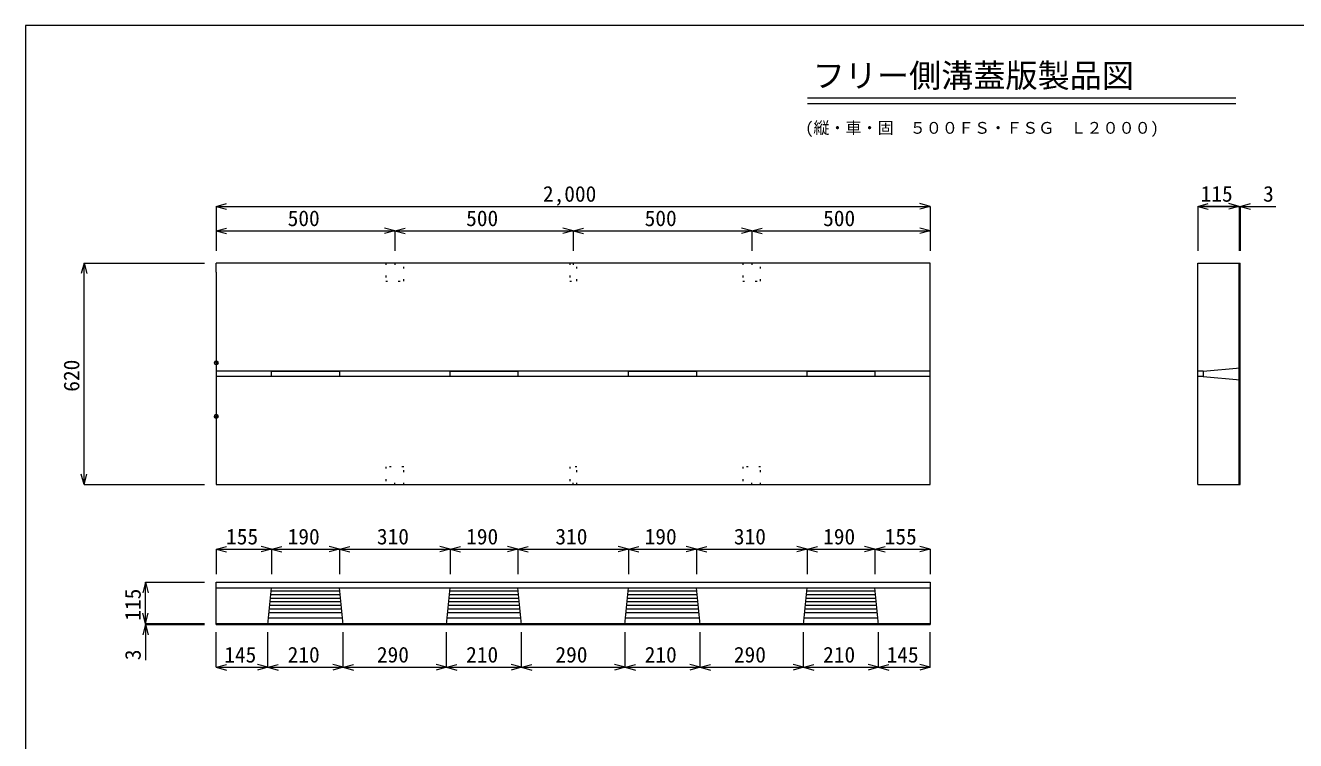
# Model space of a CAD drawing. Units: millimetres, scale not verified. Extents: x 234 to 5784, y 107 to 4112.
# Drawn here: x 234 to 3792, y 2110 to 4112 of the extents above; entities that cross this region are included whole.
import ezdxf
from ezdxf.enums import TextEntityAlignment as Align

# ---------------------------------------------------------------- set-up
doc = ezdxf.new("R2010")
doc.units = ezdxf.units.MM
doc.header["$LTSCALE"] = 20
doc.header["$PDMODE"] = 32
doc.header["$PDSIZE"] = 10
doc.linetypes.add('DOTTED', pattern=[1.75, 0.25, -1.5])
doc.layers.add('0-1', color=7, linetype='Continuous', lineweight=18)
doc.layers.add('0-e', color=7, linetype='Continuous', lineweight=18)
doc.layers.add('0-f', color=7, linetype='Continuous')
doc.styles.add('ＭＳ ゴシック', font='')
doc.styles.get('ＭＳ ゴシック').set_extended_font_data('MS Gothic')

msp = doc.modelspace()

# ---------------------------------------------------------------- linework, layer by layer
at = {"layer": '0-1'}
for p, q in [((768.34, 3605.52), (797.31, 3613.29)), ((768.34, 3605.52), (2768.34, 3605.52)), ((768.34, 3605.52), (797.31, 3597.76)), ((768.34, 3605.52), (768.34, 3480.94)), ((2768.34, 3605.52), (2739.36, 3613.29)), ((2768.34, 3605.52), (2739.36, 3597.76)), ((2768.34, 3605.52), (2768.34, 3480.94)), ((3518.34, 3605.52), (3547.31, 3613.29)), ((3518.34, 3605.52), (3633.34, 3605.52)), ((3518.34, 3605.52), (3547.31, 3597.76)), ((3518.34, 3605.52), (3518.34, 3480.94)), ((3633.34, 3605.52), (3533.34, 3605.52)), ((3633.34, 3605.52), (3604.36, 3613.29)), ((3633.34, 3605.52), (3604.36, 3613.29)), ((3633.34, 3605.52), (3604.36, 3597.76)), ((3633.34, 3605.52), (3604.36, 3597.76)), ((3633.34, 3605.52), (3633.34, 3480.94)), ((3633.34, 3605.52), (3636.34, 3605.52)), ((3636.34, 3605.52), (3665.31, 3613.29)), ((3636.34, 3605.52), (3736.34, 3605.52)), ((3636.34, 3605.52), (3665.31, 3597.76)), ((3636.34, 3605.52), (3636.34, 3480.94)), ((768.34, 3537.2), (797.31, 3544.97)), ((768.34, 3537.2), (1268.34, 3537.2)), ((768.34, 3537.2), (797.31, 3529.44)), ((768.34, 3537.2), (768.34, 3480.94)), ((1268.34, 3537.2), (1239.36, 3544.97)), ((1268.34, 3537.2), (1239.36, 3529.44)), ((1268.34, 3537.2), (1297.31, 3544.97)), ((1268.34, 3537.2), (1268.34, 3480.94)), ((1268.34, 3537.2), (1768.34, 3537.2)), ((1268.34, 3537.2), (1297.31, 3529.44)), ((1768.34, 3537.2), (1739.36, 3544.97)), ((1768.34, 3537.2), (1739.36, 3529.44)), ((1768.34, 3537.2), (1797.31, 3544.97)), ((1768.34, 3537.2), (1768.34, 3480.94)), ((1768.34, 3537.2), (2268.34, 3537.2)), ((1768.34, 3537.2), (1797.31, 3529.44)), ((2268.34, 3537.2), (2239.36, 3544.97)), ((2268.34, 3537.2), (2239.36, 3529.44)), ((2268.34, 3537.2), (2297.31, 3544.97)), ((2268.34, 3537.2), (2268.34, 3480.94)), ((2268.34, 3537.2), (2768.34, 3537.2)), ((2268.34, 3537.2), (2297.31, 3529.44)), ((2768.34, 3537.2), (2739.36, 3544.97)), ((2768.34, 3537.2), (2739.36, 3529.44)), ((2768.34, 3537.2), (2768.34, 3480.94)), ((397.88, 3446.67), (390.11, 3417.69)), ((397.88, 2826.67), (397.88, 3446.67)), ((397.88, 3446.67), (405.64, 3417.69)), ((397.88, 3446.67), (735.47, 3446.67)), ((590.78, 3446.67), (735.47, 3446.67)), ((768.34, 3421.67), (768.34, 3446.67)), ((2768.34, 3446.67), (768.34, 3446.67)), ((768.34, 3421.67), (768.34, 2901.67)), ((2768.34, 2826.67), (2768.34, 3446.67)), ((3518.34, 2826.67), (3518.34, 3446.67)), ((3518.34, 3026.67), (3518.34, 3446.67)), ((3518.34, 2926.67), (3518.34, 3446.67)), ((3518.34, 3446.67), (3636.34, 3446.67)), ((3633.34, 2826.67), (3633.34, 3446.67)), ((3636.34, 2826.67), (3636.34, 3446.67)), ((2768.34, 3144.17), (768.34, 3144.17)), ((768.34, 3144.17), (768.34, 3129.17)), ((923.34, 3144.17), (923.34, 3129.17)), ((1113.34, 3144.17), (1113.34, 3129.17)), ((1423.34, 3144.17), (1423.34, 3129.17)), ((1613.34, 3144.17), (1613.34, 3129.17)), ((1923.34, 3144.17), (1923.34, 3129.17)), ((2113.34, 3144.17), (2113.34, 3129.17)), ((2423.34, 3144.17), (2423.34, 3129.17)), ((2613.34, 3144.17), (2613.34, 3129.17)), ((3533.34, 3144.17), (3518.34, 3144.17)), ((3533.34, 3144.17), (3636.34, 3153.47)), ((3533.34, 3144.17), (3533.34, 3129.17)), ((2768.34, 3129.17), (768.34, 3129.17)), ((3533.34, 3129.17), (3518.34, 3129.17)), ((3533.34, 3129.17), (3636.34, 3119.86)), ((768.34, 2901.67), (768.34, 2826.67)), ((397.88, 2826.67), (390.11, 2855.64)), ((397.88, 2826.67), (405.64, 2855.64)), ((397.88, 2826.67), (735.47, 2826.67)), ((590.78, 2826.67), (735.47, 2826.67)), ((768.34, 2826.67), (2438.31, 2826.67)), ((2438.31, 2826.67), (2768.34, 2826.67)), ((3518.34, 2826.67), (3636.34, 2826.67)), ((768.34, 2645.93), (797.31, 2653.69)), ((768.34, 2645.93), (923.34, 2645.93)), ((768.34, 2645.93), (797.31, 2638.16)), ((768.34, 2645.93), (768.34, 2575.51)), ((923.34, 2645.93), (894.36, 2653.69)), ((923.34, 2645.93), (894.36, 2638.16)), ((923.34, 2645.93), (952.31, 2653.69)), ((923.34, 2645.93), (923.34, 2575.51)), ((923.34, 2645.93), (1113.34, 2645.93)), ((923.34, 2645.93), (952.31, 2638.16)), ((1113.34, 2645.93), (1084.36, 2653.69)), ((1113.34, 2645.93), (1084.36, 2638.16)), ((1113.34, 2645.93), (1142.31, 2653.69)), ((1113.34, 2645.93), (1113.34, 2575.51)), ((1113.34, 2645.93), (1423.34, 2645.93)), ((1113.34, 2645.93), (1142.31, 2638.16)), ((1423.34, 2645.93), (1394.36, 2653.69)), ((1423.34, 2645.93), (1394.36, 2638.16)), ((1423.34, 2645.93), (1452.31, 2653.69)), ((1423.34, 2645.93), (1423.34, 2575.51)), ((1423.34, 2645.93), (1613.34, 2645.93)), ((1423.34, 2645.93), (1452.31, 2638.16)), ((1613.34, 2645.93), (1584.36, 2653.69)), ((1613.34, 2645.93), (1584.36, 2638.16)), ((1613.34, 2645.93), (1642.31, 2653.69)), ((1613.34, 2645.93), (1613.34, 2575.51)), ((1613.34, 2645.93), (1923.34, 2645.93)), ((1613.34, 2645.93), (1642.31, 2638.16)), ((1923.34, 2645.93), (1894.36, 2653.69)), ((1923.34, 2645.93), (1894.36, 2638.16)), ((1923.34, 2645.93), (1952.31, 2653.69)), ((1923.34, 2645.93), (1923.34, 2575.51)), ((1923.34, 2645.93), (2113.34, 2645.93)), ((1923.34, 2645.93), (1952.31, 2638.16)), ((2113.34, 2645.93), (2084.36, 2653.69)), ((2113.34, 2645.93), (2084.36, 2638.16)), ((2113.34, 2645.93), (2142.31, 2653.69)), ((2113.34, 2645.93), (2113.34, 2575.51)), ((2113.34, 2645.93), (2423.34, 2645.93)), ((2113.34, 2645.93), (2142.31, 2638.16)), ((2423.34, 2645.93), (2394.36, 2653.69)), ((2423.34, 2645.93), (2394.36, 2638.16)), ((2423.34, 2645.93), (2452.31, 2653.69)), ((2423.34, 2645.93), (2423.34, 2575.51)), ((2423.34, 2645.93), (2613.34, 2645.93)), ((2423.34, 2645.93), (2452.31, 2638.16)), ((2613.34, 2645.93), (2584.36, 2653.69)), ((2613.34, 2645.93), (2584.36, 2638.16)), ((2613.34, 2645.93), (2642.31, 2653.69)), ((2613.34, 2645.93), (2613.34, 2575.51)), ((2613.34, 2645.93), (2768.34, 2645.93)), ((2613.34, 2645.93), (2642.31, 2638.16)), ((2768.34, 2645.93), (2739.36, 2653.69)), ((2768.34, 2645.93), (2739.36, 2638.16)), ((2768.34, 2645.93), (2768.34, 2575.51)), ((569.96, 2553.03), (562.2, 2524.05)), ((569.96, 2438.03), (569.96, 2553.03)), ((569.96, 2553.03), (577.73, 2524.05)), ((569.96, 2553.03), (735.47, 2553.03)), ((569.96, 2438.03), (569.96, 2538.03)), ((768.34, 2553.03), (2768.34, 2553.03)), ((768.34, 2435.03), (768.34, 2553.03)), ((768.34, 2538.03), (2768.34, 2538.03)), ((913.04, 2435.03), (923.34, 2538.03)), ((1114.34, 2528.03), (922.34, 2528.03)), ((1123.64, 2435.03), (1113.34, 2538.03)), ((1413.04, 2435.03), (1423.34, 2538.03)), ((1614.34, 2528.03), (1422.34, 2528.03)), ((1623.64, 2435.03), (1613.34, 2538.03)), ((1913.04, 2435.03), (1923.34, 2538.03)), ((2114.34, 2528.03), (1922.34, 2528.03)), ((2123.64, 2435.03), (2113.34, 2538.03)), ((2413.04, 2435.03), (2423.34, 2538.03)), ((2614.34, 2528.03), (2422.34, 2528.03)), ((2623.64, 2435.03), (2613.34, 2538.03)), ((2768.34, 2553.03), (2768.34, 2435.03)), ((1117.34, 2498.03), (919.34, 2498.03)), ((1116.34, 2508.03), (920.34, 2508.03)), ((1115.34, 2518.03), (921.34, 2518.03)), ((1617.34, 2498.03), (1419.34, 2498.03)), ((1616.34, 2508.03), (1420.34, 2508.03)), ((1615.34, 2518.03), (1421.34, 2518.03)), ((2117.34, 2498.03), (1919.34, 2498.03)), ((2116.34, 2508.03), (1920.34, 2508.03)), ((2115.34, 2518.03), (1921.34, 2518.03)), ((2617.34, 2498.03), (2419.34, 2498.03)), ((2616.34, 2508.03), (2420.34, 2508.03)), ((2615.34, 2518.03), (2421.34, 2518.03)), ((569.96, 2438.03), (562.2, 2467.01)), ((569.96, 2438.03), (562.2, 2467.01)), ((569.96, 2438.03), (577.73, 2467.01)), ((569.96, 2438.03), (577.73, 2467.01)), ((1120.34, 2468.03), (916.34, 2468.03)), ((1119.34, 2478.03), (917.34, 2478.03)), ((1118.34, 2488.03), (918.34, 2488.03)), ((1620.34, 2468.03), (1416.34, 2468.03)), ((1619.34, 2478.03), (1417.34, 2478.03)), ((1618.34, 2488.03), (1418.34, 2488.03)), ((2120.34, 2468.03), (1916.34, 2468.03)), ((2119.34, 2478.03), (1917.34, 2478.03)), ((2118.34, 2488.03), (1918.34, 2488.03)), ((2620.34, 2468.03), (2416.34, 2468.03)), ((2619.34, 2478.03), (2417.34, 2478.03)), ((2618.34, 2488.03), (2418.34, 2488.03)), ((569.96, 2435.03), (562.2, 2406.05)), ((569.96, 2435.03), (569.96, 2438.03)), ((569.96, 2438.03), (735.47, 2438.03)), ((569.96, 2435.03), (569.96, 2335.03)), ((569.96, 2435.03), (577.73, 2406.05)), ((569.96, 2435.03), (735.47, 2435.03)), ((768.34, 2438.03), (2768.34, 2438.03)), ((768.34, 2435.03), (2768.34, 2435.03)), ((1121.34, 2453.03), (915.34, 2453.03)), ((1621.34, 2453.03), (1415.34, 2453.03)), ((2121.34, 2453.03), (1915.34, 2453.03)), ((2621.34, 2453.03), (2415.34, 2453.03)), ((768.34, 2315.19), (768.34, 2413.34)), ((913.04, 2315.19), (913.04, 2413.34)), ((1123.64, 2315.19), (1123.64, 2413.34)), ((1413.04, 2315.19), (1413.04, 2413.34)), ((1623.64, 2315.19), (1623.64, 2413.34)), ((1913.34, 2315.19), (1913.34, 2413.34)), ((2123.64, 2315.19), (2123.64, 2413.34)), ((2413.04, 2315.19), (2413.04, 2413.34)), ((2623.64, 2315.19), (2623.64, 2413.34)), ((2768.34, 2315.19), (2768.34, 2413.34)), ((768.34, 2315.19), (797.31, 2322.95)), ((768.34, 2315.19), (913.04, 2315.19)), ((768.34, 2315.19), (797.31, 2307.42)), ((913.04, 2315.19), (884.06, 2322.95)), ((913.04, 2315.19), (884.06, 2307.42)), ((913.04, 2315.19), (942.01, 2322.95)), ((913.04, 2315.19), (1123.64, 2315.19)), ((913.04, 2315.19), (942.01, 2307.42)), ((1123.64, 2315.19), (1094.66, 2322.95)), ((1123.64, 2315.19), (1094.66, 2307.42)), ((1123.64, 2315.19), (1152.61, 2322.95)), ((1123.64, 2315.19), (1413.04, 2315.19)), ((1123.64, 2315.19), (1152.61, 2307.42)), ((1413.04, 2315.19), (1384.06, 2322.95)), ((1413.04, 2315.19), (1384.06, 2307.42)), ((1413.04, 2315.19), (1442.01, 2322.95)), ((1413.04, 2315.19), (1623.64, 2315.19)), ((1413.04, 2315.19), (1442.01, 2307.42)), ((1623.64, 2315.19), (1594.66, 2322.95)), ((1623.64, 2315.19), (1594.66, 2307.42)), ((1623.64, 2315.19), (1652.61, 2322.95)), ((1623.64, 2315.19), (1913.34, 2315.19)), ((1623.64, 2315.19), (1652.61, 2307.42)), ((1913.34, 2315.19), (1884.36, 2322.95)), ((1913.34, 2315.19), (1884.36, 2307.42)), ((1913.34, 2315.19), (1942.31, 2322.95)), ((1913.34, 2315.19), (2123.64, 2315.19)), ((1913.34, 2315.19), (1942.31, 2307.42)), ((2123.64, 2315.19), (2094.66, 2322.95)), ((2123.64, 2315.19), (2094.66, 2307.42)), ((2123.64, 2315.19), (2152.61, 2322.95)), ((2123.64, 2315.19), (2413.04, 2315.19)), ((2123.64, 2315.19), (2152.61, 2307.42)), ((2413.04, 2315.19), (2384.06, 2322.95)), ((2413.04, 2315.19), (2384.06, 2307.42)), ((2413.04, 2315.19), (2442.01, 2322.95)), ((2413.04, 2315.19), (2623.64, 2315.19)), ((2413.04, 2315.19), (2442.01, 2307.42)), ((2623.64, 2315.19), (2594.66, 2322.95)), ((2623.64, 2315.19), (2594.66, 2307.42)), ((2623.64, 2315.19), (2652.61, 2322.95)), ((2623.64, 2315.19), (2768.34, 2315.19)), ((2623.64, 2315.19), (2652.61, 2307.42)), ((2768.34, 2315.19), (2739.36, 2322.95)), ((2768.34, 2315.19), (2739.36, 2307.42))]:
    msp.add_line(p, q, dxfattribs=at)
at = {"layer": '0-1', "linetype": 'DOTTED'}
for p, q in [((1293.34, 3446.67), (1243.34, 3446.67)), ((1243.34, 3446.67), (1243.34, 3396.67)), ((1268.34, 3446.67), (1268.34, 3434.93)), ((1293.34, 3396.67), (1293.34, 3446.67)), ((1758.34, 3446.67), (1758.34, 3396.67)), ((1778.34, 3446.67), (1758.34, 3446.67)), ((1768.34, 3446.67), (1768.34, 3434.93)), ((1778.34, 3396.67), (1778.34, 3446.67)), ((2293.34, 3446.67), (2243.34, 3446.67)), ((2243.34, 3446.67), (2243.34, 3396.67)), ((2268.34, 3446.67), (2268.34, 3434.93)), ((2293.34, 3396.67), (2293.34, 3446.67)), ((1243.34, 3396.67), (1293.34, 3396.67)), ((1758.34, 3396.67), (1778.34, 3396.67)), ((2243.34, 3396.67), (2293.34, 3396.67)), ((1293.34, 2876.67), (1243.34, 2876.67)), ((1243.34, 2876.67), (1243.34, 2826.67)), ((1293.34, 2826.67), (1293.34, 2876.67)), ((1758.34, 2876.67), (1758.34, 2826.67)), ((1778.34, 2876.67), (1758.34, 2876.67)), ((1778.34, 2826.67), (1778.34, 2876.67)), ((2293.34, 2876.67), (2243.34, 2876.67)), ((2243.34, 2876.67), (2243.34, 2826.67)), ((2293.34, 2826.67), (2293.34, 2876.67)), ((1243.34, 2826.67), (1293.34, 2826.67)), ((1268.34, 2826.67), (1268.34, 2838.4)), ((1758.34, 2826.67), (1778.34, 2826.67)), ((1768.34, 2826.67), (1768.34, 2838.4)), ((2243.34, 2826.67), (2293.34, 2826.67)), ((2268.34, 2826.67), (2268.34, 2838.4))]:
    msp.add_line(p, q, dxfattribs=at)
at = {"layer": '0-e'}
for p, q in [((233.7, 4112.38), (233.7, 107.38)), ((5783.7, 4112.38), (233.7, 4112.38))]:
    msp.add_line(p, q, dxfattribs=at)
at = {"layer": '0-e', "color": 5}
for p, q in [((2424.17, 3909.14), (3624.17, 3909.14)), ((2424.17, 3894.14), (3624.17, 3894.14))]:
    msp.add_line(p, q, dxfattribs=at)
at = {"layer": '0-f'}
for p in [(768.34, 3167.68), (768.34, 3017.68)]:
    msp.add_point(p, dxfattribs=at)

# ---------------------------------------------------------------- texts
at = {"layer": '0-1', "style": 'ＭＳ ゴシック'}
for s, p in [('2,000', (1683.34, 3605.52)), ('115', (3525.84, 3605.52)), ('3', (3700.83, 3605.63)), ('500', (968.34, 3537.2)), ('500', (1468.34, 3537.2)), ('500', (1968.34, 3537.2)), ('500', (2468.34, 3537.2)), ('155', (795.84, 2645.93)), ('190', (968.34, 2645.93)), ('310', (1218.34, 2645.93)), ('190', (1468.34, 2645.93)), ('310', (1718.34, 2645.93)), ('190', (1968.34, 2645.93)), ('310', (2218.34, 2645.93)), ('190', (2468.34, 2645.93)), ('155', (2640.84, 2645.93)), ('145', (790.69, 2315.19)), ('210', (968.34, 2315.19)), ('290', (1218.34, 2315.19)), ('210', (1468.34, 2315.19)), ('290', (1718.49, 2315.19)), ('210', (1968.49, 2315.19)), ('290', (2218.34, 2315.19)), ('210', (2468.34, 2315.19)), ('145', (2645.99, 2315.19))]:
    msp.add_text(s, height=43.99, dxfattribs=at).set_placement(p, align=Align.BOTTOM_LEFT)
for s, p in [('620', (397.88, 3086.67)), ('115', (569.96, 2445.53)), ('3', (569.96, 2335.03))]:
    msp.add_text(s, height=43.99, rotation=90, dxfattribs=at).set_placement(p, align=Align.BOTTOM_LEFT)
at = {"layer": '0-e', "style": 'ＭＳ ゴシック'}
for s, height, p in [('\u3000フリー側溝蓋版製品図\u3000', 65.98, (2349.17, 3919.14)), ('(縦・車・固\u3000５００ＦＳ・ＦＳＧ\u3000Ｌ２０００)', 32.99, (2418.54, 3799.14))]:
    msp.add_text(s, height=height, dxfattribs=at).set_placement(p, align=Align.BOTTOM_LEFT)

# ---------------------------------------------------------------- next in the draw order: wipeouts: each hides what was drawn before it
for points in [[(923.34, 3144.17), (1113.34, 3144.17), (1113.34, 3129.17), (923.34, 3129.17)], [(1423.34, 3144.17), (1613.34, 3144.17), (1613.34, 3129.17), (1423.34, 3129.17)], [(1923.34, 3144.17), (2113.34, 3144.17), (2113.34, 3129.17), (1923.34, 3129.17)], [(2423.34, 3144.17), (2613.34, 3144.17), (2613.34, 3129.17), (2423.34, 3129.17)]]:
    msp.add_wipeout(points)

# ---------------------------------------------------------------- next in the draw order: linework, layer by layer
at = {"layer": '0-1'}
for points in [[(923.34, 3144.17), (1113.34, 3144.17), (1113.34, 3129.17), (923.34, 3129.17)], [(1423.34, 3144.17), (1613.34, 3144.17), (1613.34, 3129.17), (1423.34, 3129.17)], [(1923.34, 3144.17), (2113.34, 3144.17), (2113.34, 3129.17), (1923.34, 3129.17)], [(2423.34, 3144.17), (2613.34, 3144.17), (2613.34, 3129.17), (2423.34, 3129.17)]]:
    msp.add_lwpolyline(points, close=True, dxfattribs=at)

doc.saveas('drawing.dxf')
